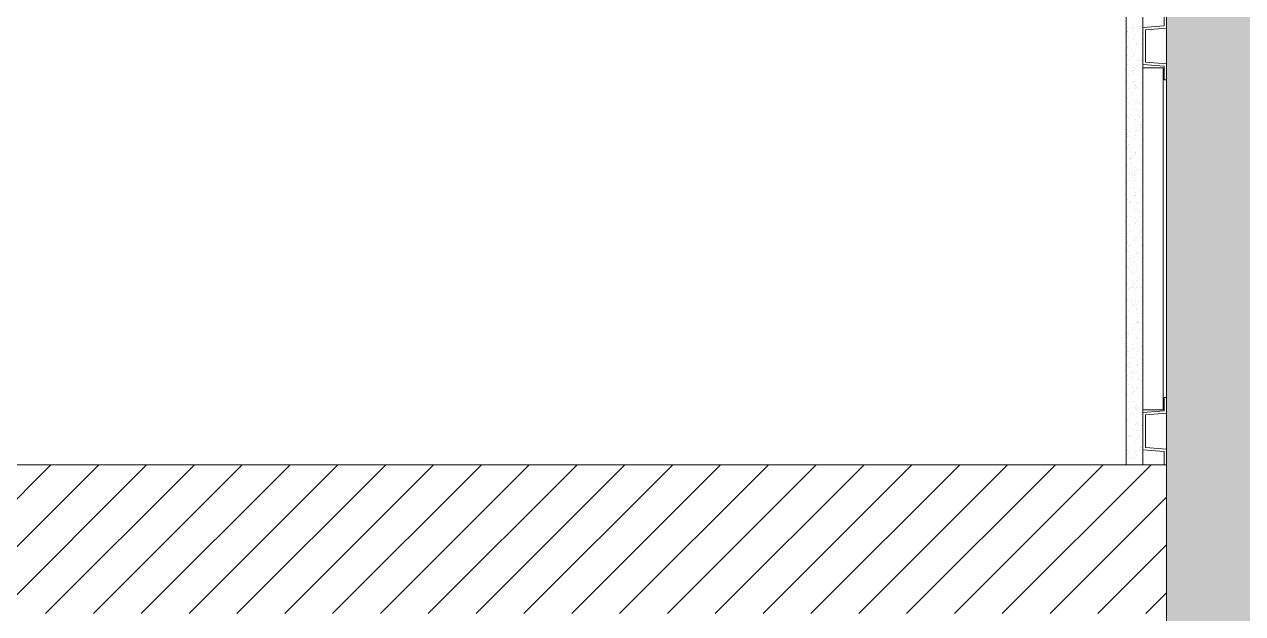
# Model space of a CAD drawing. Header units: inches. Extents: x 891 to 14187, y -1169 to 3232.
# Drawn here: x 8978.16 to 9023.18, y 2653.89 to 2675.69 of the extents above; entities that cross this region are included whole.
import ezdxf

# ---------------------------------------------------------------- set-up
doc = ezdxf.new("R2010")
doc.units = ezdxf.units.IN
doc.header["$MEASUREMENT"] = 0
for name, color, linetype, lineweight in [('A-Hatch', 7, 'Continuous', 9), ('A-HATCH-1HR', 7, 'Continuous', 9), ('A-WALL-INT NEW', 7, 'Continuous', 9), ('A-WALL-PRHT', 7, 'Continuous', 9), ('E1', 7, 'Continuous', 9), ('E2', 7, 'Continuous', 9), ('E3', 7, 'Continuous', 9), ('EX-EXT-CORE', 7, 'Continuous', 9)]:
    doc.layers.add(name, color=color, linetype=linetype, lineweight=lineweight)

msp = doc.modelspace()

# ---------------------------------------------------------------- hatches: boundary and pattern name
at = {"layer": 'A-Hatch'}
h = msp.add_hatch(color=9, dxfattribs=at)
h.paths.add_polyline_path([(8891.445, 1806.88), (8899.423, 1828.798), (8962.29, 1828.798), (8962.582, 1830.019), (8963.139, 1831.144), (8963.933, 1832.117), (8964.924, 1832.887), (8966.062, 1833.416), (8967.29, 1833.677), (8967.29, 1856.81), (8962.29, 1856.81), (8962.29, 1861.81), (8899.689, 1861.81), (8899.949, 1862.746), (8899.975, 1863.718), (8899.767, 1864.667), (8899.335, 1865.537), (8898.707, 1866.278), (8897.918, 1866.846), (8897.015, 1867.206), (8896.053, 1867.339), (8895.086, 1867.235), (8894.174, 1866.901), (8893.368, 1866.357), (8892.718, 1865.635), (8892.261, 1864.778), (8776.589, 1980.45), (8777.446, 1980.907), (8778.168, 1981.557), (8778.712, 1982.363), (8779.046, 1983.275), (8779.15, 1984.242), (8779.017, 1985.204), (8778.657, 1986.107), (8778.089, 1986.896), (8777.348, 1987.524), (8776.478, 1987.956), (8775.529, 1988.164), (8774.557, 1988.138), (8773.621, 1987.878), (8773.621, 2151.28), (8774.557, 2151.02), (8775.529, 2150.994), (8776.478, 2151.202), (8777.348, 2151.634), (8778.089, 2152.262), (8778.657, 2153.051), (8779.017, 2153.954), (8779.15, 2154.916), (8779.046, 2155.883), (8778.712, 2156.795), (8778.168, 2157.601), (8777.446, 2158.251), (8776.589, 2158.708), (8892.078, 2274.197), (8892.412, 2273.232), (8892.98, 2272.383), (8893.745, 2271.706), (8894.656, 2271.244), (8895.654, 2271.028), (8896.674, 2271.072), (8897.65, 2271.373), (8898.518, 2271.911), (8899.221, 2272.652), (8899.714, 2273.546), (8899.965, 2274.536), (8899.956, 2275.558), (8899.689, 2276.543), (8977.29, 2276.543), (8977.29, 2281.543), (8982.29, 2281.543), (8982.29, 2304.676), (8981.062, 2304.937), (8979.924, 2305.466), (8978.933, 2306.237), (8978.139, 2307.209), (8977.582, 2308.334), (8977.29, 2309.555), (8921.978, 2309.555), (8921.978, 2491.955), (9047.856, 2491.955), (9047.856, 2473.387), (9048.175, 2473.387), (9048.951, 2473.285), (9049.675, 2472.985), (9050.296, 2472.508), (9050.773, 2471.887), (9051.073, 2471.163), (9051.175, 2470.387), (9051.175, 2469.116), (9055.09, 2469.116), (9054.709, 2467.833), (9054.654, 2466.495), (9054.929, 2465.185), (9055.517, 2463.983), (9056.382, 2462.962), (9057.472, 2462.184), (9058.719, 2461.698), (9060.047, 2461.532), (9061.375, 2461.698), (9062.622, 2462.184), (9063.711, 2462.962), (9064.577, 2463.983), (9065.165, 2465.185), (9065.44, 2466.495), (9065.385, 2467.833), (9065.004, 2469.116), (9080.75, 2469.116), (9080.369, 2467.833), (9080.314, 2466.495), (9080.589, 2465.185), (9081.177, 2463.983), (9082.042, 2462.962), (9083.132, 2462.184), (9084.379, 2461.698), (9085.707, 2461.532), (9087.035, 2461.698), (9088.282, 2462.184), (9089.371, 2462.962), (9090.237, 2463.983), (9090.825, 2465.185), (9091.1, 2466.495), (9091.045, 2467.833), (9090.664, 2469.116), (9094.899, 2469.116), (9094.899, 2470.387), (9095.002, 2471.163), (9095.301, 2471.887), (9095.778, 2472.508), (9096.399, 2472.985), (9097.123, 2473.285), (9097.899, 2473.387), (9098.537, 2473.387), (9098.537, 2509.74), (9099.655, 2509.405), (9100.821, 2509.365), (9101.96, 2509.621), (9102.997, 2510.157), (9103.863, 2510.939), (9104.504, 2511.914), (9104.877, 2513.02), (9104.957, 2514.184), (9104.74, 2515.331), (9104.24, 2516.385), (9103.489, 2517.278), (9102.536, 2517.952), (9111.732, 2527.148), (9108.264, 2530.616), (9111.672, 2534.023), (9095.315, 2550.38), (9094.262, 2549.697), (9093.082, 2549.266), (9091.837, 2549.11), (9090.588, 2549.236), (9089.399, 2549.637), (9088.329, 2550.295), (9081.604, 2543.57), (9039.994, 2543.57), (9039.994, 2648.179), (9090.682, 2648.179), (9090.682, 2652.179), (9094.682, 2652.179), (9094.682, 2663.179), (9090.682, 2663.179), (9090.682, 2667.179), (9039.994, 2667.179), (9039.994, 2679.698), (9020.374, 2679.698), (9020.374, 2526.043), (8923.557, 2526.043), (8923.557, 2544.133), (8860.482, 2544.133), (8860.482, 2507.138), (8848.343, 2507.138), (8848.343, 2491.138), (8888.835, 2491.138), (8888.835, 2331.379), (8871.548, 2331.379), (8871.548, 2298.558), (8765.747, 2192.757), (8765.747, 2255.921), (8745.747, 2255.921), (8745.747, 2218.326), (8715.335, 2218.326), (8715.335, 2193.826), (8740.83, 2193.826), (8740.83, 1937.933), (8716.83, 1937.933), (8716.83, 1894.933), (8740.83, 1894.933), (8740.83, 1892.88), (8756.83, 1892.88), (8756.83, 1955.928), (8868.77, 1843.989), (8859.496, 1818.509)])
h.paths.add_polyline_path([(8824.343, 2491.138), (8824.343, 2507.138), (8799.107, 2507.138), (8799.107, 2491.138)])

# ---------------------------------------------------------------- linework, layer by layer
at = {"layer": 'A-HATCH-1HR', "color": 8}
for p, q in [((8973.639, 2653.888), (8979.139, 2659.388)), ((8975.407, 2653.888), (8980.907, 2659.388)), ((8977.175, 2653.888), (8982.675, 2659.388)), ((8978.943, 2653.888), (8984.443, 2659.388)), ((8980.71, 2653.888), (8986.21, 2659.388)), ((8982.478, 2653.888), (8987.978, 2659.388)), ((8984.246, 2653.888), (8989.746, 2659.388)), ((8986.014, 2653.888), (8991.514, 2659.388)), ((8987.781, 2653.888), (8993.281, 2659.388)), ((8989.549, 2653.888), (8995.049, 2659.388)), ((8991.317, 2653.888), (8996.817, 2659.388)), ((8993.085, 2653.888), (8998.585, 2659.388)), ((8994.852, 2653.888), (9000.352, 2659.388)), ((8996.62, 2653.888), (9002.12, 2659.388)), ((8998.388, 2653.888), (9003.888, 2659.388)), ((9000.156, 2653.888), (9005.656, 2659.388)), ((9001.923, 2653.888), (9007.423, 2659.388)), ((9003.691, 2653.888), (9009.191, 2659.388)), ((9005.459, 2653.888), (9010.959, 2659.388)), ((9007.227, 2653.888), (9012.727, 2659.388)), ((9008.995, 2653.888), (9014.495, 2659.388)), ((9010.762, 2653.888), (9016.262, 2659.388)), ((9012.53, 2653.888), (9018.03, 2659.388)), ((9014.298, 2653.888), (9019.798, 2659.388)), ((9016.066, 2653.888), (9020.374, 2658.197)), ((9017.833, 2653.888), (9020.374, 2656.429)), ((9019.601, 2653.888), (9020.374, 2654.661))]:
    msp.add_line(p, q, dxfattribs=at)
at = {"layer": 'A-WALL-INT NEW', "color": 8}
msp.add_line((9020.374, 2659.388), (8702.023, 2659.388), dxfattribs=at)
at = {"layer": 'A-WALL-PRHT', "color": 8}
for p, q in [((9018.874, 2739.698), (9018.874, 2659.388)), ((9019.499, 2739.698), (9019.499, 2659.388))]:
    msp.add_line(p, q, dxfattribs=at)
at = {"layer": 'E1', "color": 8}
for p, q in [((9018.922, 2675.577), (9018.922, 2675.577)), ((9018.922, 2675.577), (9018.922, 2675.577)), ((9018.926, 2675.436), (9018.926, 2675.436)), ((9018.926, 2675.436), (9018.926, 2675.436)), ((9018.936, 2675.473), (9018.936, 2675.473)), ((9018.936, 2675.473), (9018.936, 2675.473)), ((9019.1, 2675.549), (9019.1, 2675.549)), ((9019.1, 2675.549), (9019.1, 2675.549)), ((9019.118, 2675.674), (9019.118, 2675.674)), ((9019.118, 2675.674), (9019.118, 2675.674)), ((9019.134, 2675.586), (9019.134, 2675.586)), ((9019.426, 2675.598), (9019.426, 2675.598)), ((9019.426, 2675.598), (9019.426, 2675.598)), ((9019.429, 2675.657), (9019.429, 2675.657)), ((9019.429, 2675.657), (9019.429, 2675.657)), ((9018.917, 2675.35), (9018.917, 2675.35)), ((9018.917, 2675.35), (9018.917, 2675.35)), ((9018.93, 2675.404), (9018.93, 2675.404)), ((9018.93, 2675.404), (9018.93, 2675.404)), ((9018.971, 2675.201), (9018.971, 2675.201)), ((9018.993, 2675.039), (9018.993, 2675.039)), ((9018.993, 2675.039), (9018.993, 2675.039)), ((9019.137, 2675.134), (9019.137, 2675.134)), ((9019.179, 2675.21), (9019.179, 2675.21)), ((9019.179, 2675.21), (9019.179, 2675.21)), ((9019.233, 2675.294), (9019.233, 2675.294)), ((9019.309, 2674.985), (9019.309, 2674.985)), ((9019.316, 2675.417), (9019.316, 2675.417)), ((9019.316, 2675.417), (9019.316, 2675.417)), ((9019.465, 2675.386), (9019.465, 2675.386)), ((9019.469, 2675.159), (9019.469, 2675.159)), ((9019.469, 2675.159), (9019.469, 2675.159)), ((9019.486, 2675.223), (9019.486, 2675.223)), ((9019.486, 2675.223), (9019.486, 2675.223)), ((9018.9, 2674.538), (9018.9, 2674.538)), ((9018.9, 2674.538), (9018.9, 2674.538)), ((9018.927, 2674.813), (9018.927, 2674.813)), ((9018.927, 2674.813), (9018.927, 2674.813)), ((9018.934, 2674.575), (9018.934, 2674.575)), ((9018.937, 2674.88), (9018.937, 2674.88)), ((9018.937, 2674.88), (9018.937, 2674.88)), ((9019.006, 2674.934), (9019.006, 2674.934)), ((9019.006, 2674.934), (9019.006, 2674.934)), ((9019.042, 2674.663), (9019.042, 2674.663)), ((9019.093, 2674.749), (9019.093, 2674.749)), ((9019.093, 2674.749), (9019.093, 2674.749)), ((9019.135, 2674.623), (9019.135, 2674.623)), ((9019.135, 2674.623), (9019.135, 2674.623)), ((9019.18, 2674.587), (9019.18, 2674.587)), ((9019.18, 2674.587), (9019.18, 2674.587)), ((9019.234, 2674.671), (9019.234, 2674.671)), ((9019.275, 2674.948), (9019.275, 2674.948)), ((9019.275, 2674.948), (9019.275, 2674.948)), ((9019.322, 2674.893), (9019.322, 2674.893)), ((9019.322, 2674.893), (9019.322, 2674.893)), ((9019.428, 2674.975), (9019.428, 2674.975)), ((9019.428, 2674.975), (9019.428, 2674.975)), ((9018.928, 2674.19), (9018.928, 2674.19)), ((9018.928, 2674.19), (9018.928, 2674.19)), ((9018.957, 2674.34), (9018.957, 2674.34)), ((9019.064, 2674.5), (9019.064, 2674.5)), ((9019.064, 2674.5), (9019.064, 2674.5)), ((9019.077, 2674.396), (9019.077, 2674.396)), ((9019.077, 2674.396), (9019.077, 2674.396)), ((9019.113, 2674.124), (9019.113, 2674.124)), ((9019.142, 2674.099), (9019.142, 2674.099)), ((9019.142, 2674.099), (9019.142, 2674.099)), ((9019.268, 2674.148), (9019.268, 2674.148)), ((9019.268, 2674.148), (9019.268, 2674.148)), ((9019.342, 2674.353), (9019.342, 2674.353)), ((9019.429, 2674.352), (9019.429, 2674.352)), ((9019.429, 2674.352), (9019.429, 2674.352)), ((9019.451, 2674.347), (9019.451, 2674.347)), ((9019.451, 2674.347), (9019.451, 2674.347)), ((9019.485, 2674.383), (9019.485, 2674.383)), ((9018.893, 2673.738), (9018.893, 2673.738)), ((9018.893, 2673.738), (9018.893, 2673.738)), ((9018.954, 2673.829), (9018.954, 2673.829)), ((9018.954, 2673.829), (9018.954, 2673.829)), ((9019.075, 2673.937), (9019.075, 2673.937)), ((9019.075, 2673.937), (9019.075, 2673.937)), ((9019.109, 2673.974), (9019.109, 2673.974)), ((9019.134, 2673.962), (9019.134, 2673.962)), ((9019.134, 2673.962), (9019.134, 2673.962)), ((9019.148, 2673.858), (9019.148, 2673.858)), ((9019.148, 2673.858), (9019.148, 2673.858)), ((9019.182, 2673.964), (9019.182, 2673.964)), ((9019.182, 2673.964), (9019.182, 2673.964)), ((9019.235, 2674.048), (9019.235, 2674.048)), ((9019.339, 2673.841), (9019.339, 2673.841)), ((9019.339, 2673.841), (9019.339, 2673.841)), ((9019.43, 2673.729), (9019.43, 2673.729)), ((9019.43, 2673.729), (9019.43, 2673.729)), ((9018.929, 2673.567), (9018.929, 2673.567)), ((9018.929, 2673.567), (9018.929, 2673.567)), ((9018.961, 2673.305), (9018.961, 2673.305)), ((9018.961, 2673.305), (9018.961, 2673.305)), ((9019.161, 2673.559), (9019.161, 2673.559)), ((9019.183, 2673.341), (9019.183, 2673.341)), ((9019.183, 2673.341), (9019.183, 2673.341)), ((9019.184, 2673.586), (9019.184, 2673.586)), ((9019.205, 2673.423), (9019.205, 2673.423)), ((9019.205, 2673.423), (9019.205, 2673.423)), ((9019.219, 2673.319), (9019.219, 2673.319)), ((9019.219, 2673.319), (9019.219, 2673.319)), ((9019.236, 2673.425), (9019.236, 2673.425)), ((9019.251, 2673.335), (9019.251, 2673.335)), ((9019.251, 2673.335), (9019.251, 2673.335)), ((9019.285, 2673.372), (9019.285, 2673.372)), ((9019.346, 2673.318), (9019.346, 2673.318)), ((9019.346, 2673.318), (9019.346, 2673.318)), ((9019.444, 2673.546), (9019.444, 2673.546)), ((9019.444, 2673.546), (9019.444, 2673.546)), ((9018.875, 2672.926), (9018.875, 2672.926)), ((9018.875, 2672.926), (9018.875, 2672.926)), ((9018.909, 2672.962), (9018.909, 2672.962)), ((9018.93, 2672.945), (9018.93, 2672.945)), ((9018.93, 2672.945), (9018.93, 2672.945)), ((9018.98, 2672.765), (9018.98, 2672.765)), ((9019.068, 2673.136), (9019.068, 2673.136)), ((9019.068, 2673.136), (9019.068, 2673.136)), ((9019.159, 2673.047), (9019.159, 2673.047)), ((9019.159, 2673.047), (9019.159, 2673.047)), ((9019.238, 2672.803), (9019.238, 2672.803)), ((9019.255, 2673.048), (9019.255, 2673.048)), ((9019.276, 2672.885), (9019.276, 2672.885)), ((9019.276, 2672.885), (9019.276, 2672.885)), ((9019.29, 2672.781), (9019.29, 2672.781)), ((9019.29, 2672.781), (9019.29, 2672.781)), ((9019.366, 2672.778), (9019.366, 2672.778)), ((9019.426, 2672.734), (9019.426, 2672.734)), ((9019.426, 2672.734), (9019.426, 2672.734)), ((9019.431, 2673.106), (9019.431, 2673.106)), ((9019.431, 2673.106), (9019.431, 2673.106)), ((9019.46, 2672.771), (9019.46, 2672.771)), ((9018.931, 2672.322), (9018.931, 2672.322)), ((9018.931, 2672.322), (9018.931, 2672.322)), ((9019.051, 2672.324), (9019.051, 2672.324)), ((9019.051, 2672.324), (9019.051, 2672.324)), ((9019.084, 2672.361), (9019.084, 2672.361)), ((9019.165, 2672.524), (9019.165, 2672.524)), ((9019.165, 2672.524), (9019.165, 2672.524)), ((9019.184, 2672.718), (9019.184, 2672.718)), ((9019.184, 2672.718), (9019.184, 2672.718)), ((9019.244, 2672.535), (9019.244, 2672.535)), ((9019.244, 2672.535), (9019.244, 2672.535)), ((9019.326, 2672.509), (9019.326, 2672.509)), ((9019.347, 2672.347), (9019.347, 2672.347)), ((9019.347, 2672.347), (9019.347, 2672.347)), ((9019.432, 2672.483), (9019.432, 2672.483)), ((9019.432, 2672.483), (9019.432, 2672.483)), ((9018.978, 2672.253), (9018.978, 2672.253)), ((9018.978, 2672.253), (9018.978, 2672.253)), ((9019.185, 2672.095), (9019.185, 2672.095)), ((9019.185, 2672.095), (9019.185, 2672.095)), ((9019.185, 2671.984), (9019.185, 2671.984)), ((9019.239, 2672.18), (9019.239, 2672.18)), ((9019.361, 2672.243), (9019.361, 2672.243)), ((9019.361, 2672.243), (9019.361, 2672.243)), ((9019.363, 2672.266), (9019.363, 2672.266)), ((9019.363, 2672.266), (9019.363, 2672.266)), ((9019.397, 2671.971), (9019.397, 2671.971)), ((9019.419, 2671.934), (9019.419, 2671.934)), ((9019.419, 2671.934), (9019.419, 2671.934)), ((9019.433, 2671.861), (9019.433, 2671.861)), ((9019.433, 2671.861), (9019.433, 2671.861)), ((9018.903, 2671.787), (9018.903, 2671.787)), ((9018.924, 2671.624), (9018.924, 2671.624)), ((9018.924, 2671.624), (9018.924, 2671.624)), ((9018.932, 2671.699), (9018.932, 2671.699)), ((9018.932, 2671.699), (9018.932, 2671.699)), ((9018.938, 2671.52), (9018.938, 2671.52)), ((9018.938, 2671.52), (9018.938, 2671.52)), ((9018.984, 2671.73), (9018.984, 2671.73)), ((9018.984, 2671.73), (9018.984, 2671.73)), ((9019.044, 2671.524), (9019.044, 2671.524)), ((9019.044, 2671.524), (9019.044, 2671.524)), ((9019.182, 2671.472), (9019.182, 2671.472)), ((9019.182, 2671.472), (9019.182, 2671.472)), ((9019.186, 2671.473), (9019.186, 2671.473)), ((9019.186, 2671.473), (9019.186, 2671.473)), ((9019.226, 2671.723), (9019.226, 2671.723)), ((9019.226, 2671.723), (9019.226, 2671.723)), ((9019.24, 2671.557), (9019.24, 2671.557)), ((9019.26, 2671.76), (9019.26, 2671.76)), ((9019.37, 2671.742), (9019.37, 2671.742)), ((9019.37, 2671.742), (9019.37, 2671.742)), ((9019.418, 2671.808), (9019.418, 2671.808)), ((9019.418, 2671.808), (9019.418, 2671.808)), ((9019.432, 2671.704), (9019.432, 2671.704)), ((9019.432, 2671.704), (9019.432, 2671.704)), ((9019.467, 2671.433), (9019.467, 2671.433)), ((9018.884, 2671.35), (9018.884, 2671.35)), ((9018.934, 2671.076), (9018.934, 2671.076)), ((9018.934, 2671.076), (9018.934, 2671.076)), ((9018.974, 2671.248), (9018.974, 2671.248)), ((9018.995, 2671.086), (9018.995, 2671.086)), ((9018.995, 2671.086), (9018.995, 2671.086)), ((9019.004, 2671.19), (9019.004, 2671.19)), ((9019.009, 2670.982), (9019.009, 2670.982)), ((9019.009, 2670.982), (9019.009, 2670.982)), ((9019.189, 2670.948), (9019.189, 2670.948)), ((9019.189, 2670.948), (9019.189, 2670.948)), ((9019.241, 2670.934), (9019.241, 2670.934)), ((9019.389, 2671.202), (9019.389, 2671.202)), ((9019.402, 2671.122), (9019.402, 2671.122)), ((9019.402, 2671.122), (9019.402, 2671.122)), ((9019.434, 2671.238), (9019.434, 2671.238)), ((9019.434, 2671.238), (9019.434, 2671.238)), ((9019.436, 2671.159), (9019.436, 2671.159)), ((9019.489, 2671.27), (9019.489, 2671.27)), ((9019.489, 2671.27), (9019.489, 2671.27)), ((9019.001, 2670.678), (9019.001, 2670.678)), ((9019.001, 2670.678), (9019.001, 2670.678)), ((9019.026, 2670.712), (9019.026, 2670.712)), ((9019.026, 2670.712), (9019.026, 2670.712)), ((9019.045, 2670.71), (9019.045, 2670.71)), ((9019.06, 2670.749), (9019.06, 2670.749)), ((9019.066, 2670.547), (9019.066, 2670.547)), ((9019.066, 2670.547), (9019.066, 2670.547)), ((9019.187, 2670.85), (9019.187, 2670.85)), ((9019.187, 2670.85), (9019.187, 2670.85)), ((9019.219, 2670.923), (9019.219, 2670.923)), ((9019.219, 2670.923), (9019.219, 2670.923)), ((9019.387, 2670.691), (9019.387, 2670.691)), ((9019.387, 2670.691), (9019.387, 2670.691)), ((9019.435, 2670.615), (9019.435, 2670.615)), ((9019.435, 2670.615), (9019.435, 2670.615)), ((9018.935, 2670.453), (9018.935, 2670.453)), ((9018.935, 2670.453), (9018.935, 2670.453)), ((9019.008, 2670.155), (9019.008, 2670.155)), ((9019.008, 2670.155), (9019.008, 2670.155)), ((9019.08, 2670.443), (9019.08, 2670.443)), ((9019.08, 2670.443), (9019.08, 2670.443)), ((9019.116, 2670.172), (9019.116, 2670.172)), ((9019.188, 2670.227), (9019.188, 2670.227)), ((9019.188, 2670.227), (9019.188, 2670.227)), ((9019.202, 2670.111), (9019.202, 2670.111)), ((9019.202, 2670.111), (9019.202, 2670.111)), ((9019.208, 2670.408), (9019.208, 2670.408)), ((9019.235, 2670.148), (9019.235, 2670.148)), ((9019.242, 2670.311), (9019.242, 2670.311)), ((9019.393, 2670.167), (9019.393, 2670.167)), ((9019.393, 2670.167), (9019.393, 2670.167)), ((9019.395, 2670.322), (9019.395, 2670.322)), ((9019.395, 2670.322), (9019.395, 2670.322)), ((9018.936, 2669.831), (9018.936, 2669.831)), ((9018.936, 2669.831), (9018.936, 2669.831)), ((9019.019, 2669.912), (9019.019, 2669.912)), ((9019.019, 2669.912), (9019.019, 2669.912)), ((9019.028, 2669.614), (9019.028, 2669.614)), ((9019.137, 2670.009), (9019.137, 2670.009)), ((9019.137, 2670.009), (9019.137, 2670.009)), ((9019.151, 2669.905), (9019.151, 2669.905)), ((9019.151, 2669.905), (9019.151, 2669.905)), ((9019.186, 2669.633), (9019.186, 2669.633)), ((9019.189, 2669.604), (9019.189, 2669.604)), ((9019.189, 2669.604), (9019.189, 2669.604)), ((9019.206, 2669.897), (9019.206, 2669.897)), ((9019.206, 2669.897), (9019.206, 2669.897)), ((9019.243, 2669.688), (9019.243, 2669.688)), ((9019.413, 2669.627), (9019.413, 2669.627)), ((9019.437, 2669.992), (9019.437, 2669.992)), ((9019.437, 2669.992), (9019.437, 2669.992)), ((9018.937, 2669.208), (9018.937, 2669.208)), ((9018.937, 2669.208), (9018.937, 2669.208)), ((9019.035, 2669.136), (9019.035, 2669.136)), ((9019.195, 2669.31), (9019.195, 2669.31)), ((9019.195, 2669.31), (9019.195, 2669.31)), ((9019.208, 2669.471), (9019.208, 2669.471)), ((9019.208, 2669.471), (9019.208, 2669.471)), ((9019.213, 2669.373), (9019.213, 2669.373)), ((9019.213, 2669.373), (9019.213, 2669.373)), ((9019.222, 2669.367), (9019.222, 2669.367)), ((9019.222, 2669.367), (9019.222, 2669.367)), ((9019.377, 2669.509), (9019.377, 2669.509)), ((9019.377, 2669.509), (9019.377, 2669.509)), ((9019.411, 2669.546), (9019.411, 2669.546)), ((9019.438, 2669.369), (9019.438, 2669.369)), ((9019.438, 2669.369), (9019.438, 2669.369)), ((9019.002, 2669.1), (9019.002, 2669.1)), ((9019.002, 2669.1), (9019.002, 2669.1)), ((9019.025, 2669.103), (9019.025, 2669.103)), ((9019.025, 2669.103), (9019.025, 2669.103)), ((9019.191, 2668.981), (9019.191, 2668.981)), ((9019.191, 2668.981), (9019.191, 2668.981)), ((9019.232, 2668.833), (9019.232, 2668.833)), ((9019.244, 2669.066), (9019.244, 2669.066)), ((9019.257, 2669.095), (9019.257, 2669.095)), ((9019.279, 2668.932), (9019.279, 2668.932)), ((9019.279, 2668.932), (9019.279, 2668.932)), ((9019.292, 2668.828), (9019.292, 2668.828)), ((9019.292, 2668.828), (9019.292, 2668.828)), ((9019.37, 2668.709), (9019.37, 2668.709)), ((9019.37, 2668.709), (9019.37, 2668.709)), ((9019.41, 2669.115), (9019.41, 2669.115)), ((9019.41, 2669.115), (9019.41, 2669.115)), ((9019.439, 2668.746), (9019.439, 2668.746)), ((9019.439, 2668.746), (9019.439, 2668.746)), ((9018.938, 2668.585), (9018.938, 2668.585)), ((9018.938, 2668.585), (9018.938, 2668.585)), ((9018.995, 2668.299), (9018.995, 2668.299)), ((9018.995, 2668.299), (9018.995, 2668.299)), ((9019.032, 2668.579), (9019.032, 2668.579)), ((9019.032, 2668.579), (9019.032, 2668.579)), ((9019.177, 2668.498), (9019.177, 2668.498)), ((9019.177, 2668.498), (9019.177, 2668.498)), ((9019.192, 2668.358), (9019.192, 2668.358)), ((9019.192, 2668.358), (9019.192, 2668.358)), ((9019.211, 2668.535), (9019.211, 2668.535)), ((9019.23, 2668.321), (9019.23, 2668.321)), ((9019.23, 2668.321), (9019.23, 2668.321)), ((9019.245, 2668.443), (9019.245, 2668.443)), ((9019.328, 2668.557), (9019.328, 2668.557)), ((9019.35, 2668.394), (9019.35, 2668.394)), ((9019.35, 2668.394), (9019.35, 2668.394)), ((9019.363, 2668.29), (9019.363, 2668.29)), ((9019.363, 2668.29), (9019.363, 2668.29)), ((9019.417, 2668.592), (9019.417, 2668.592)), ((9019.417, 2668.592), (9019.417, 2668.592)), ((9018.906, 2667.834), (9018.906, 2667.834)), ((9018.939, 2667.962), (9018.939, 2667.962)), ((9018.939, 2667.962), (9018.939, 2667.962)), ((9019.051, 2668.039), (9019.051, 2668.039)), ((9019.236, 2667.798), (9019.236, 2667.798)), ((9019.236, 2667.798), (9019.236, 2667.798)), ((9019.247, 2667.82), (9019.247, 2667.82)), ((9019.353, 2667.897), (9019.353, 2667.897)), ((9019.353, 2667.897), (9019.353, 2667.897)), ((9019.386, 2667.934), (9019.386, 2667.934)), ((9019.399, 2668.018), (9019.399, 2668.018)), ((9019.421, 2667.856), (9019.421, 2667.856)), ((9019.421, 2667.856), (9019.421, 2667.856)), ((9019.437, 2668.052), (9019.437, 2668.052)), ((9019.44, 2668.124), (9019.44, 2668.124)), ((9019.44, 2668.124), (9019.44, 2668.124)), ((9018.927, 2667.671), (9018.927, 2667.671)), ((9018.927, 2667.671), (9018.927, 2667.671)), ((9018.94, 2667.339), (9018.94, 2667.339)), ((9018.94, 2667.339), (9018.94, 2667.339)), ((9018.941, 2667.567), (9018.941, 2667.567)), ((9018.941, 2667.567), (9018.941, 2667.567)), ((9018.977, 2667.487), (9018.977, 2667.487)), ((9018.977, 2667.487), (9018.977, 2667.487)), ((9019.011, 2667.524), (9019.011, 2667.524)), ((9019.049, 2667.527), (9019.049, 2667.527)), ((9019.049, 2667.527), (9019.049, 2667.527)), ((9019.17, 2667.698), (9019.17, 2667.698)), ((9019.17, 2667.698), (9019.17, 2667.698)), ((9019.193, 2667.736), (9019.193, 2667.736)), ((9019.193, 2667.736), (9019.193, 2667.736)), ((9019.434, 2667.751), (9019.434, 2667.751)), ((9019.434, 2667.751), (9019.434, 2667.751)), ((9019.434, 2667.54), (9019.434, 2667.54)), ((9019.434, 2667.54), (9019.434, 2667.54)), ((9019.441, 2667.501), (9019.441, 2667.501)), ((9019.441, 2667.501), (9019.441, 2667.501)), ((9019.47, 2667.48), (9019.47, 2667.48)), ((9018.976, 2667.295), (9018.976, 2667.295)), ((9018.998, 2667.133), (9018.998, 2667.133)), ((9018.998, 2667.133), (9018.998, 2667.133)), ((9019.012, 2667.029), (9019.012, 2667.029)), ((9019.012, 2667.029), (9019.012, 2667.029)), ((9019.055, 2667.004), (9019.055, 2667.004)), ((9019.055, 2667.004), (9019.055, 2667.004)), ((9019.153, 2666.886), (9019.153, 2666.886)), ((9019.153, 2666.886), (9019.153, 2666.886)), ((9019.186, 2666.923), (9019.186, 2666.923)), ((9019.194, 2667.113), (9019.194, 2667.113)), ((9019.194, 2667.113), (9019.194, 2667.113)), ((9019.248, 2667.197), (9019.248, 2667.197)), ((9019.256, 2667.258), (9019.256, 2667.258)), ((9019.346, 2667.097), (9019.346, 2667.097)), ((9019.346, 2667.097), (9019.346, 2667.097)), ((9019.441, 2667.017), (9019.441, 2667.017)), ((9019.441, 2667.017), (9019.441, 2667.017)), ((9019.442, 2666.878), (9019.442, 2666.878)), ((9019.442, 2666.878), (9019.442, 2666.878)), ((9019.491, 2667.317), (9019.491, 2667.317)), ((9019.491, 2667.317), (9019.491, 2667.317)), ((9018.941, 2666.716), (9018.941, 2666.716)), ((9018.941, 2666.716), (9018.941, 2666.716)), ((9018.97, 2666.687), (9018.97, 2666.687)), ((9018.97, 2666.687), (9018.97, 2666.687)), ((9019.047, 2666.757), (9019.047, 2666.757)), ((9019.069, 2666.594), (9019.069, 2666.594)), ((9019.069, 2666.594), (9019.069, 2666.594)), ((9019.075, 2666.464), (9019.075, 2666.464)), ((9019.082, 2666.49), (9019.082, 2666.49)), ((9019.082, 2666.49), (9019.082, 2666.49)), ((9019.195, 2666.49), (9019.195, 2666.49)), ((9019.195, 2666.49), (9019.195, 2666.49)), ((9019.249, 2666.574), (9019.249, 2666.574)), ((9019.253, 2666.746), (9019.253, 2666.746)), ((9019.253, 2666.746), (9019.253, 2666.746)), ((9019.46, 2666.476), (9019.46, 2666.476)), ((9018.875, 2666.21), (9018.875, 2666.21)), ((9018.875, 2666.21), (9018.875, 2666.21)), ((9018.943, 2666.094), (9018.943, 2666.094)), ((9018.943, 2666.094), (9018.943, 2666.094)), ((9019.118, 2666.219), (9019.118, 2666.219)), ((9019.14, 2666.056), (9019.14, 2666.056)), ((9019.14, 2666.056), (9019.14, 2666.056)), ((9019.146, 2666.086), (9019.146, 2666.086)), ((9019.146, 2666.086), (9019.146, 2666.086)), ((9019.26, 2666.223), (9019.26, 2666.223)), ((9019.26, 2666.223), (9019.26, 2666.223)), ((9019.328, 2666.285), (9019.328, 2666.285)), ((9019.328, 2666.285), (9019.328, 2666.285)), ((9019.362, 2666.322), (9019.362, 2666.322)), ((9019.443, 2666.255), (9019.443, 2666.255)), ((9019.443, 2666.255), (9019.443, 2666.255)), ((9018.894, 2665.67), (9018.894, 2665.67)), ((9018.952, 2665.875), (9018.952, 2665.875)), ((9018.952, 2665.875), (9018.952, 2665.875)), ((9018.986, 2665.912), (9018.986, 2665.912)), ((9019.073, 2665.952), (9019.073, 2665.952)), ((9019.073, 2665.952), (9019.073, 2665.952)), ((9019.153, 2665.952), (9019.153, 2665.952)), ((9019.153, 2665.952), (9019.153, 2665.952)), ((9019.189, 2665.68), (9019.189, 2665.68)), ((9019.196, 2665.867), (9019.196, 2665.867)), ((9019.196, 2665.867), (9019.196, 2665.867)), ((9019.25, 2665.951), (9019.25, 2665.951)), ((9019.279, 2665.682), (9019.279, 2665.682)), ((9019.445, 2665.632), (9019.445, 2665.632)), ((9019.445, 2665.632), (9019.445, 2665.632)), ((9019.458, 2665.965), (9019.458, 2665.965)), ((9019.458, 2665.965), (9019.458, 2665.965)), ((9018.892, 2665.158), (9018.892, 2665.158)), ((9018.892, 2665.158), (9018.892, 2665.158)), ((9018.944, 2665.471), (9018.944, 2665.471)), ((9018.944, 2665.471), (9018.944, 2665.471)), ((9019.079, 2665.429), (9019.079, 2665.429)), ((9019.079, 2665.429), (9019.079, 2665.429)), ((9019.128, 2665.274), (9019.128, 2665.274)), ((9019.128, 2665.274), (9019.128, 2665.274)), ((9019.162, 2665.31), (9019.162, 2665.31)), ((9019.197, 2665.244), (9019.197, 2665.244)), ((9019.197, 2665.244), (9019.197, 2665.244)), ((9019.21, 2665.518), (9019.21, 2665.518)), ((9019.21, 2665.518), (9019.21, 2665.518)), ((9019.224, 2665.414), (9019.224, 2665.414)), ((9019.224, 2665.414), (9019.224, 2665.414)), ((9019.251, 2665.329), (9019.251, 2665.329)), ((9019.26, 2665.142), (9019.26, 2665.142)), ((9019.277, 2665.171), (9019.277, 2665.171)), ((9019.277, 2665.171), (9019.277, 2665.171)), ((9019.321, 2665.484), (9019.321, 2665.484)), ((9019.321, 2665.484), (9019.321, 2665.484)), ((9019.465, 2665.441), (9019.465, 2665.441)), ((9019.465, 2665.441), (9019.465, 2665.441)), ((9018.898, 2664.635), (9018.898, 2664.635)), ((9018.898, 2664.635), (9018.898, 2664.635)), ((9018.945, 2664.848), (9018.945, 2664.848)), ((9018.945, 2664.848), (9018.945, 2664.848)), ((9018.946, 2665.075), (9018.946, 2665.075)), ((9018.946, 2665.075), (9018.946, 2665.075)), ((9019.099, 2664.888), (9019.099, 2664.888)), ((9019.252, 2664.706), (9019.252, 2664.706)), ((9019.281, 2664.979), (9019.281, 2664.979)), ((9019.281, 2664.979), (9019.281, 2664.979)), ((9019.284, 2664.647), (9019.284, 2664.647)), ((9019.284, 2664.647), (9019.284, 2664.647)), ((9019.295, 2664.875), (9019.295, 2664.875)), ((9019.295, 2664.875), (9019.295, 2664.875)), ((9019.304, 2664.672), (9019.304, 2664.672)), ((9019.304, 2664.672), (9019.304, 2664.672)), ((9019.337, 2664.709), (9019.337, 2664.709)), ((9019.446, 2665.009), (9019.446, 2665.009)), ((9019.446, 2665.009), (9019.446, 2665.009)), ((9019.484, 2664.901), (9019.484, 2664.901)), ((9019.497, 2664.883), (9019.497, 2664.883)), ((9019.497, 2664.883), (9019.497, 2664.883)), ((9018.928, 2664.262), (9018.928, 2664.262)), ((9018.928, 2664.262), (9018.928, 2664.262)), ((9018.946, 2664.225), (9018.946, 2664.225)), ((9018.946, 2664.225), (9018.946, 2664.225)), ((9018.962, 2664.299), (9018.962, 2664.299)), ((9019.096, 2664.377), (9019.096, 2664.377)), ((9019.096, 2664.377), (9019.096, 2664.377)), ((9019.121, 2664.473), (9019.121, 2664.473)), ((9019.121, 2664.473), (9019.121, 2664.473)), ((9019.199, 2664.621), (9019.199, 2664.621)), ((9019.199, 2664.621), (9019.199, 2664.621)), ((9019.331, 2664.604), (9019.331, 2664.604)), ((9019.352, 2664.441), (9019.352, 2664.441)), ((9019.352, 2664.441), (9019.352, 2664.441)), ((9019.366, 2664.337), (9019.366, 2664.337)), ((9019.366, 2664.337), (9019.366, 2664.337)), ((9019.447, 2664.387), (9019.447, 2664.387)), ((9019.447, 2664.387), (9019.447, 2664.387)), ((9019.482, 2664.389), (9019.482, 2664.389)), ((9019.482, 2664.389), (9019.482, 2664.389)), ((9018.908, 2663.881), (9018.908, 2663.881)), ((9018.918, 2664.094), (9018.918, 2664.094)), ((9019.103, 2663.853), (9019.103, 2663.853)), ((9019.103, 2663.853), (9019.103, 2663.853)), ((9019.2, 2663.999), (9019.2, 2663.999)), ((9019.2, 2663.999), (9019.2, 2663.999)), ((9019.253, 2664.083), (9019.253, 2664.083)), ((9019.297, 2663.872), (9019.297, 2663.872)), ((9019.297, 2663.872), (9019.297, 2663.872)), ((9019.303, 2664.107), (9019.303, 2664.107)), ((9019.402, 2664.065), (9019.402, 2664.065)), ((9019.423, 2663.903), (9019.423, 2663.903)), ((9019.423, 2663.903), (9019.423, 2663.903)), ((9019.437, 2663.799), (9019.437, 2663.799)), ((9019.437, 2663.799), (9019.437, 2663.799)), ((9019.448, 2663.764), (9019.448, 2663.764)), ((9019.448, 2663.764), (9019.448, 2663.764)), ((9019.479, 2664.071), (9019.479, 2664.071)), ((9019.479, 2664.071), (9019.479, 2664.071)), ((9019.488, 2663.866), (9019.488, 2663.866)), ((9019.488, 2663.866), (9019.488, 2663.866)), ((9018.915, 2663.583), (9018.915, 2663.583)), ((9018.915, 2663.583), (9018.915, 2663.583)), ((9018.921, 2663.462), (9018.921, 2663.462)), ((9018.921, 2663.462), (9018.921, 2663.462)), ((9018.93, 2663.718), (9018.93, 2663.718)), ((9018.93, 2663.718), (9018.93, 2663.718)), ((9018.943, 2663.614), (9018.943, 2663.614)), ((9018.943, 2663.614), (9018.943, 2663.614)), ((9018.947, 2663.602), (9018.947, 2663.602)), ((9018.947, 2663.602), (9018.947, 2663.602)), ((9018.979, 2663.343), (9018.979, 2663.343)), ((9019.103, 2663.661), (9019.103, 2663.661)), ((9019.103, 2663.661), (9019.103, 2663.661)), ((9019.122, 2663.313), (9019.122, 2663.313)), ((9019.137, 2663.698), (9019.137, 2663.698)), ((9019.201, 2663.376), (9019.201, 2663.376)), ((9019.201, 2663.376), (9019.201, 2663.376)), ((9019.255, 2663.46), (9019.255, 2663.46)), ((9019.301, 2663.595), (9019.301, 2663.595)), ((9019.301, 2663.595), (9019.301, 2663.595)), ((9019.473, 2663.527), (9019.473, 2663.527)), ((9019.494, 2663.364), (9019.494, 2663.364)), ((9019.494, 2663.364), (9019.494, 2663.364)), ((9018.922, 2663.059), (9018.922, 2663.059)), ((9018.922, 2663.059), (9018.922, 2663.059)), ((9018.948, 2662.979), (9018.948, 2662.979)), ((9018.948, 2662.979), (9018.948, 2662.979)), ((9019, 2663.18), (9019, 2663.18)), ((9019, 2663.18), (9019, 2663.18)), ((9019.014, 2663.076), (9019.014, 2663.076)), ((9019.014, 2663.076), (9019.014, 2663.076)), ((9019.097, 2662.861), (9019.097, 2662.861)), ((9019.097, 2662.861), (9019.097, 2662.861)), ((9019.256, 2662.837), (9019.256, 2662.837)), ((9019.279, 2663.06), (9019.279, 2663.06)), ((9019.279, 2663.06), (9019.279, 2663.06)), ((9019.307, 2663.072), (9019.307, 2663.072)), ((9019.307, 2663.072), (9019.307, 2663.072)), ((9019.313, 2663.097), (9019.313, 2663.097)), ((9019.449, 2663.141), (9019.449, 2663.141)), ((9019.449, 2663.141), (9019.449, 2663.141)), ((9019.472, 2663.271), (9019.472, 2663.271)), ((9019.472, 2663.271), (9019.472, 2663.271)), ((9018.903, 2662.65), (9018.903, 2662.65)), ((9018.903, 2662.65), (9018.903, 2662.65)), ((9018.937, 2662.687), (9018.937, 2662.687)), ((9018.941, 2662.519), (9018.941, 2662.519)), ((9019.05, 2662.804), (9019.05, 2662.804)), ((9019.071, 2662.642), (9019.071, 2662.642)), ((9019.071, 2662.642), (9019.071, 2662.642)), ((9019.085, 2662.537), (9019.085, 2662.537)), ((9019.085, 2662.537), (9019.085, 2662.537)), ((9019.12, 2662.801), (9019.12, 2662.801)), ((9019.12, 2662.801), (9019.12, 2662.801)), ((9019.202, 2662.753), (9019.202, 2662.753)), ((9019.202, 2662.753), (9019.202, 2662.753)), ((9019.327, 2662.532), (9019.327, 2662.532)), ((9019.45, 2662.518), (9019.45, 2662.518)), ((9019.45, 2662.518), (9019.45, 2662.518)), ((9019.455, 2662.459), (9019.455, 2662.459)), ((9019.455, 2662.459), (9019.455, 2662.459)), ((9019.488, 2662.496), (9019.488, 2662.496)), ((9018.939, 2662.008), (9018.939, 2662.008)), ((9018.939, 2662.008), (9018.939, 2662.008)), ((9018.949, 2662.357), (9018.949, 2662.357)), ((9018.949, 2662.357), (9018.949, 2662.357)), ((9019.079, 2662.049), (9019.079, 2662.049)), ((9019.079, 2662.049), (9019.079, 2662.049)), ((9019.113, 2662.086), (9019.113, 2662.086)), ((9019.121, 2662.266), (9019.121, 2662.266)), ((9019.127, 2662.278), (9019.127, 2662.278)), ((9019.127, 2662.278), (9019.127, 2662.278)), ((9019.142, 2662.103), (9019.142, 2662.103)), ((9019.142, 2662.103), (9019.142, 2662.103)), ((9019.156, 2661.999), (9019.156, 2661.999)), ((9019.156, 2661.999), (9019.156, 2661.999)), ((9019.203, 2662.13), (9019.203, 2662.13)), ((9019.203, 2662.13), (9019.203, 2662.13)), ((9019.257, 2662.214), (9019.257, 2662.214)), ((9019.272, 2662.26), (9019.272, 2662.26)), ((9019.272, 2662.26), (9019.272, 2662.26)), ((9019.324, 2662.02), (9019.324, 2662.02)), ((9019.324, 2662.02), (9019.324, 2662.02)), ((9018.896, 2661.85), (9018.896, 2661.85)), ((9018.896, 2661.85), (9018.896, 2661.85)), ((9018.946, 2661.484), (9018.946, 2661.484)), ((9018.946, 2661.484), (9018.946, 2661.484)), ((9018.951, 2661.734), (9018.951, 2661.734)), ((9018.951, 2661.734), (9018.951, 2661.734)), ((9019.146, 2661.738), (9019.146, 2661.738)), ((9019.192, 2661.727), (9019.192, 2661.727)), ((9019.204, 2661.507), (9019.204, 2661.507)), ((9019.204, 2661.507), (9019.204, 2661.507)), ((9019.213, 2661.565), (9019.213, 2661.565)), ((9019.213, 2661.565), (9019.213, 2661.565)), ((9019.258, 2661.592), (9019.258, 2661.592)), ((9019.288, 2661.484), (9019.288, 2661.484)), ((9019.331, 2661.497), (9019.331, 2661.497)), ((9019.331, 2661.497), (9019.331, 2661.497)), ((9019.448, 2661.658), (9019.448, 2661.658)), ((9019.448, 2661.658), (9019.448, 2661.658)), ((9019.451, 2661.895), (9019.451, 2661.895)), ((9019.451, 2661.895), (9019.451, 2661.895)), ((9018.879, 2661.038), (9018.879, 2661.038)), ((9018.879, 2661.038), (9018.879, 2661.038)), ((9018.913, 2661.075), (9018.913, 2661.075)), ((9018.952, 2661.111), (9018.952, 2661.111)), ((9018.952, 2661.111), (9018.952, 2661.111)), ((9019.072, 2661.249), (9019.072, 2661.249)), ((9019.072, 2661.249), (9019.072, 2661.249)), ((9019.144, 2661.226), (9019.144, 2661.226)), ((9019.144, 2661.226), (9019.144, 2661.226)), ((9019.227, 2661.461), (9019.227, 2661.461)), ((9019.227, 2661.461), (9019.227, 2661.461)), ((9019.254, 2661.448), (9019.254, 2661.448)), ((9019.254, 2661.448), (9019.254, 2661.448)), ((9019.263, 2661.189), (9019.263, 2661.189)), ((9019.284, 2661.027), (9019.284, 2661.027)), ((9019.284, 2661.027), (9019.284, 2661.027)), ((9019.452, 2661.272), (9019.452, 2661.272)), ((9019.452, 2661.272), (9019.452, 2661.272)), ((9018.965, 2660.944), (9018.965, 2660.944)), ((9019.15, 2660.703), (9019.15, 2660.703)), ((9019.15, 2660.703), (9019.15, 2660.703)), ((9019.205, 2660.884), (9019.205, 2660.884)), ((9019.205, 2660.884), (9019.205, 2660.884)), ((9019.248, 2660.647), (9019.248, 2660.647)), ((9019.248, 2660.647), (9019.248, 2660.647)), ((9019.259, 2660.969), (9019.259, 2660.969)), ((9019.298, 2660.922), (9019.298, 2660.922)), ((9019.298, 2660.922), (9019.298, 2660.922)), ((9019.333, 2660.651), (9019.333, 2660.651)), ((9019.351, 2660.956), (9019.351, 2660.956)), ((9019.43, 2660.846), (9019.43, 2660.846)), ((9019.43, 2660.846), (9019.43, 2660.846)), ((9019.454, 2660.65), (9019.454, 2660.65)), ((9019.454, 2660.65), (9019.454, 2660.65)), ((9019.464, 2660.883), (9019.464, 2660.883)), ((9018.875, 2660.2), (9018.875, 2660.2)), ((9018.875, 2660.2), (9018.875, 2660.2)), ((9018.953, 2660.488), (9018.953, 2660.488)), ((9018.953, 2660.488), (9018.953, 2660.488)), ((9018.963, 2660.432), (9018.963, 2660.432)), ((9018.963, 2660.432), (9018.963, 2660.432)), ((9019.054, 2660.436), (9019.054, 2660.436)), ((9019.054, 2660.436), (9019.054, 2660.436)), ((9019.088, 2660.473), (9019.088, 2660.473)), ((9019.17, 2660.162), (9019.17, 2660.162)), ((9019.206, 2660.262), (9019.206, 2660.262)), ((9019.206, 2660.262), (9019.206, 2660.262)), ((9019.26, 2660.346), (9019.26, 2660.346)), ((9019.348, 2660.445), (9019.348, 2660.445)), ((9019.348, 2660.445), (9019.348, 2660.445)), ((9019.355, 2660.488), (9019.355, 2660.488)), ((9019.355, 2660.488), (9019.355, 2660.488)), ((9019.369, 2660.384), (9019.369, 2660.384)), ((9019.369, 2660.384), (9019.369, 2660.384)), ((9018.911, 2659.928), (9018.911, 2659.928)), ((9018.932, 2659.765), (9018.932, 2659.765)), ((9018.932, 2659.765), (9018.932, 2659.765)), ((9018.954, 2659.865), (9018.954, 2659.865)), ((9018.954, 2659.865), (9018.954, 2659.865)), ((9018.969, 2659.909), (9018.969, 2659.909)), ((9018.969, 2659.909), (9018.969, 2659.909)), ((9019.23, 2659.835), (9019.23, 2659.835)), ((9019.23, 2659.835), (9019.23, 2659.835)), ((9019.261, 2659.723), (9019.261, 2659.723)), ((9019.264, 2659.872), (9019.264, 2659.872)), ((9019.355, 2659.921), (9019.355, 2659.921)), ((9019.355, 2659.921), (9019.355, 2659.921)), ((9019.404, 2660.112), (9019.404, 2660.112)), ((9019.423, 2660.046), (9019.423, 2660.046)), ((9019.423, 2660.046), (9019.423, 2660.046)), ((9019.426, 2659.95), (9019.426, 2659.95)), ((9019.426, 2659.95), (9019.426, 2659.95)), ((9019.439, 2659.846), (9019.439, 2659.846)), ((9019.439, 2659.846), (9019.439, 2659.846)), ((9019.455, 2660.027), (9019.455, 2660.027)), ((9019.455, 2660.027), (9019.455, 2660.027)), ((9018.888, 2659.462), (9018.888, 2659.462)), ((9018.946, 2659.661), (9018.946, 2659.661)), ((9018.946, 2659.661), (9018.946, 2659.661)), ((9018.982, 2659.39), (9018.982, 2659.39)), ((9019.047, 2659.636), (9019.047, 2659.636)), ((9019.047, 2659.636), (9019.047, 2659.636)), ((9019.167, 2659.651), (9019.167, 2659.651)), ((9019.167, 2659.651), (9019.167, 2659.651)), ((9019.208, 2659.639), (9019.208, 2659.639)), ((9019.208, 2659.639), (9019.208, 2659.639)), ((9019.456, 2659.404), (9019.456, 2659.404)), ((9019.456, 2659.404), (9019.456, 2659.404)), ((9019.475, 2659.574), (9019.475, 2659.574)), ((9019.497, 2659.411), (9019.497, 2659.411)), ((9019.497, 2659.411), (9019.497, 2659.411))]:
    msp.add_line(p, q, dxfattribs=at)
at = {"layer": 'E1', "color": 8, "flags": 128}
for points in [[(9019.593, 2674.285), (9020.374, 2674.222), (9020.374, 2673.636), (9020.28, 2673.636), (9020.28, 2674.136), (9019.499, 2674.198), (9019.499, 2675.573), (9020.28, 2675.636), (9020.28, 2676.136), (9020.374, 2676.136), (9020.374, 2675.549), (9019.593, 2675.487)], [(9019.593, 2660.037), (9020.374, 2659.975), (9020.374, 2659.388), (9020.28, 2659.388), (9020.28, 2659.888), (9019.499, 2659.951), (9019.499, 2661.326), (9020.28, 2661.388), (9020.28, 2661.888), (9020.374, 2661.888), (9020.374, 2661.302), (9019.593, 2661.239)]]:
    msp.add_lwpolyline(points, close=True, dxfattribs=at)
at = {"layer": 'E2', "color": 8}
for p, q in [((9018.874, 2659.388), (9018.874, 2739.698)), ((9018.874, 2739.698), (9018.874, 2659.388)), ((9019.499, 2739.698), (9019.499, 2659.388))]:
    msp.add_line(p, q, dxfattribs=at)
at = {"layer": 'E3', "color": 8}
for p, q in [((9019.499, 2661.426), (9019.499, 2674.073)), ((9019.499, 2674.073), (9020.249, 2674.073)), ((9020.249, 2674.073), (9020.249, 2661.426)), ((9020.249, 2661.426), (9019.499, 2661.426))]:
    msp.add_line(p, q, dxfattribs=at)
at = {"layer": 'EX-EXT-CORE', "color": 8, "flags": 128}
msp.add_lwpolyline([(9039.994, 2679.698), (9039.994, 2667.179), (9090.682, 2667.179), (9039.994, 2667.179), (9039.994, 2679.698), (9020.374, 2679.698), (9020.374, 2526.043), (8923.557, 2526.043), (8923.557, 2544.133), (8860.482, 2544.133), (8860.482, 2507.138), (8702.023, 2507.138), (8702.023, 2483.138), (8745.747, 2483.138), (8745.747, 2462.004), (8765.747, 2462.004), (8765.747, 2491.138), (8779.107, 2491.138), (8779.107, 2507.138), (8752.023, 2507.138)], dxfattribs=at)

doc.saveas('drawing.dxf')
